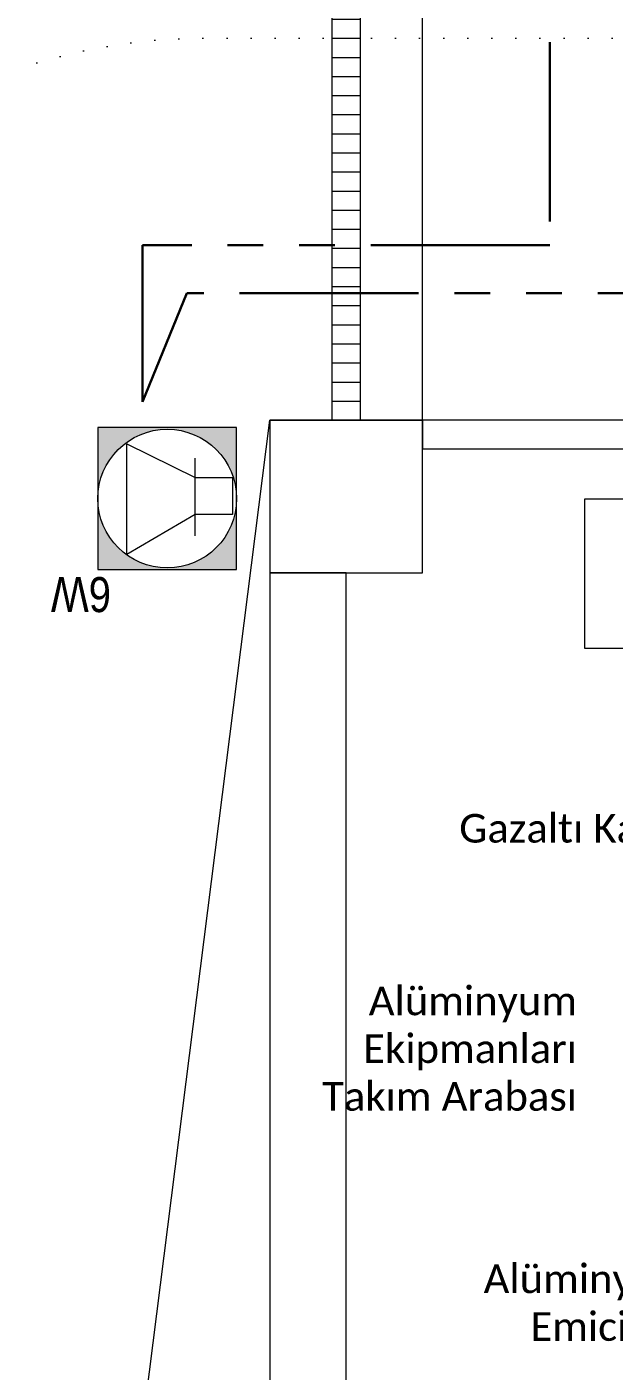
# Model space of a CAD drawing. Header units: metres. Extents: x -13545 to 152404, y -11890 to 28436.
# Drawn here: x 733 to 1040, y 3582 to 4286 of the extents above; entities that cross this region are included whole.
import ezdxf

# ---------------------------------------------------------------- set-up
doc = ezdxf.new("R2010")
doc.units = ezdxf.units.M
doc.header["$LTSCALE"] = 100
doc.header["$MEASUREMENT"] = 0
doc.linetypes.add('DOT2', pattern=[0.125, 0, -0.125])
doc.linetypes.add('PHANTOM2', pattern=[1.25, 0.625, -0.125, 0.125, -0.125, 0.125, -0.125])
doc.layers.get('0').update_dxf_attribs({"color": 9, "lineweight": 9})
for name, color, linetype, lineweight in [('00', 9, 'Continuous', 9), ('01', 9, 'Continuous', 9), ('06D', 9, 'Continuous', 9), ('E-6W ACİL ANONS İÇİN HOPARLÖR (SIVAÜSTÜ) (YANGINA DAYANIKLI)', 7, 'Continuous', 30), ('E-KABLO', 7, 'Continuous', 30), ('Seslendirme', 7, 'Continuous', 9)]:
    doc.layers.add(name, color=color, linetype=linetype, lineweight=lineweight)
doc.styles.add('MuuM_TEXT-STANDART', font='ARIALN.TTF')

# ---------------------------------------------------------------- blocks, each defined once
blk = doc.blocks.new('ep20n')
at = {"layer": 'Seslendirme'}
h = blk.add_hatch(color=3, dxfattribs=at)
h.paths.add_polyline_path([(59.41, -30.41), (59.41, 0, -1), (0, 0), (0, -30.41)])
h.paths.add_polyline_path([(0, 30.41), (0, 0, -1), (59.41, 0), (59.41, 30.41)])
at = {"layer": 'Seslendirme', "color": 3}
for p, q in [((59.41, 30.41), (0, 30.41)), ((0, 30.41), (0, -30.41)), ((59.41, -30.41), (59.41, 30.41)), ((17.77, 6.89), (47.04, 23.98)), ((47.04, 23.98, 943.8), (47.04, -23.46, 943.8)), ((17.77, 15.98), (17.77, -17.32)), ((1.75, -9.06), (1.75, 6.89)), ((1.75, 6.89), (17.77, 6.89)), ((17.77, -9.06), (1.75, -9.06)), ((47.04, -23.46), (17.77, -9.06)), ((0, -30.41), (59.41, -30.41))]:
    blk.add_line(p, q, dxfattribs=at)
blk.add_circle((29.71, 0), 29.71, dxfattribs=at)
at = {"color": 3, "insert": (53.76, 48.62), "char_height": 15, "attachment_point": 1, "style": 'MuuM_TEXT-STANDART'}
blk.add_mtext_dynamic_manual_height_columns('6W', width=52.4138, gutter_width=150, heights=[0], dxfattribs=at)
blk = doc.blocks.new('p-kolon_80x80')
blk.add_lwpolyline([(-40, -40), (40, -40), (40, 40), (-40, 40)], close=True)
blk = doc.blocks.new('2.bod.sitatik')
at = {"layer": '01'}
blk.add_lwpolyline([(860, -6150), (900, -6150), (900, -6150), (900, -6150), (900, -5400), (1170, -5400), (1170, -5950), (1170, -5950), (1170, -5950), (1210, -5950), (1210, -5350), (900, -5350), (900, -4630), (860, -4630)], close=True, dxfattribs=at)
blk.add_blockref('p-kolon_80x80', (900, -4590), dxfattribs=at)
blk = doc.blocks.new('p-mekanik_sacatec')
for points in [[(-136.17, 74.04), (-137.78, 74.46), (-142.79, 62.13), (-141.18, 61.71)], [(-95.56, 38.97), (-93.84, 38), (-86.11, 51.78), (-87.83, 52.75)], [(-95.56, 38.97), (-93.84, 38), (-86.11, 51.78), (-87.83, 52.75)]]:
    blk.add_hatch(color=256).paths.add_polyline_path(points)
for p, q in [((-150.48, 62.68), (-158.16, 78.77)), ((-149.64, 62.93), (-147.86, 79.52)), ((-147.86, 79.52), (-76.66, 47.27)), ((-146.91, 62.19), (-143.33, 77.53)), ((-201.11, 15.17), (-162.36, 76.07)), ((-151.44, 62.3), (-165.5, 71.16)), ((-144.53, 62.62), (-141.31, 76.42)), ((-155.72, 58.55), (-168.16, 67)), ((-188.8, 5.87), (-153.71, 61.03)), ((-143.16, 62.34), (-84.06, 32.91)), ((-97.29, 39.93), (-89.67, 53.5)), ((-95.56, 38.96), (-87.83, 52.74)), ((-93.84, 37.99), (-86.11, 51.77)), ((-92.12, 37.03), (-84.39, 50.81)), ((-216.04, 5.03), (-200.79, 15.38)), ((-200.79, 15.38), (-188.8, 5.87)), ((-199.56, 17.61), (-187.57, 7.82)), ((-197.19, 21.02), (-185.32, 11.34)), ((-192.98, -13.22), (-216.04, 5.03)), ((-188.8, 5.87), (-192.98, -13.22))]:
    blk.add_line(p, q)
for points in [[(0, 78.45), (-98.34, 78.45)], [(-98.34, 78.45), (-98.34, 57.09)], [(0, 0), (0, 78.45)], [(-98.34, 40.02), (-98.34, 0)], [(-98.34, 0), (0, 0)]]:
    blk.add_lwpolyline(points)
blk.add_circle((-78.69, 39.23), 8.3)
for centre, radius, start, end in [((-152.02, 64.82), 15.28, 74.21002, 132.58178), ((-147.25, 53.2), 10.02, 65.89851, 163.08934)]:
    blk.add_arc(centre, radius, start, end)
blk = doc.blocks.new('p-ızgara')
at = {"layer": '06D'}
h = blk.add_hatch(dxfattribs=at)
h.set_pattern_fill('_USER', color=252, scale=10, angle=180, style=0, pattern_type=0)
h.set_pattern_definition([(180, (-7e-12, -8630), (-1e-15, -10), [])])
h.paths.add_polyline_path([(892.5, -3830), (892.5, -4550), (907.5, -4550), (907.5, -3830)])
blk.add_lwpolyline([(892.5, -3830), (892.5, -4550), (907.5, -4550), (907.5, -3830)], close=True, dxfattribs=at)
blk = doc.blocks.new('2.bod.Mimari')
at = {"layer": '00'}
blk.add_lwpolyline([(1455, -4550), (940, -4550), (940, -4565), (1455, -4565)], dxfattribs=at)
at = {"layer": '06D'}
blk.add_lwpolyline([(657.5, -6150), (860, -4550), (860, -4550), (940, -4550), (940, -3830), (860, -3830, 0.323914), (40, -4550), (241.23, -6150)], format="xyb", dxfattribs=at)
at = {"layer": '06D', "linetype": 'DOT2'}
for points in [[(375, -5889.88), (375, -4630, -0.369385), (825, -4150), (8420, -4150)], [(525, -5909.88), (525, -4650, -0.414214), (825, -4350), (8520, -4350)]]:
    blk.add_lwpolyline(points, format="xyb", dxfattribs=at)
at = {"xscale": -1}
blk.add_blockref('p-mekanik_sacatec', (1024.91, -4669.59), dxfattribs=at)
at = {"layer": '06D'}
blk.add_blockref('p-ızgara', (0, 0), dxfattribs=at)
at = {"char_height": 15, "width": 676.0027, "attachment_point": 3, "style": 'MuuM_TEXT-STANDART'}
for s, insert in [('{\\fCalibri|b0|i0|c162|p34;Çok Yönlü\\PGazalt\\fCalibri|b0|i0|c238|p34;ı\\fCalibri|b0|i0|c162|p34; Kaynak Cihaz\\fCalibri|b0|i0|c238|p34;ı}', (1158.61, -4731.19)), ('{\\fCalibri|b0|i0|c162|p34;Alüminyum\\PEkipmanları\\PTak\\fCalibri|b0|i0|c238|p34;ı\\fCalibri|b0|i0|c162|p34;m Arabas\\fCalibri|b0|i0|c238|p34;ı}', (1020.8, -4846.59)), ('\\A1;{\\fCalibri|b1|i0|c162|p34;Karcher\\fCalibri|b0|i0|c162|p34; \\PAlüminyum Toz\\PEmici Santral }', (1119.17, -4967.11))]:
    blk.add_mtext(s, dxfattribs=dict(at, insert=insert))

msp = doc.modelspace()

# ---------------------------------------------------------------- linework, layer by layer
at = {"layer": 'E-KABLO', "color": 5, "linetype": 'PHANTOM2', "ltscale": 1.5}
for p, q in [((1006.58, 5590.39), (1006.58, 4171.58)), ((793.42, 4089.61), (793.42, 4171.58)), ((1006.58, 4171.58), (793.42, 4171.58)), ((793.42, 4089.61), (816.62, 4146.58)), ((2250.39, 4146.58), (816.62, 4146.58))]:
    msp.add_line(p, q, dxfattribs=at)

# ---------------------------------------------------------------- block references
for name in ['2.bod.sitatik', '2.bod.Mimari']:
    msp.add_blockref(name, (0, 8630))
at = {"layer": 'E-6W ACİL ANONS İÇİN HOPARLÖR (SIVAÜSTÜ) (YANGINA DAYANIKLI)', "xscale": 1.222211883244323, "yscale": 1.222211883244323, "zscale": 1.222211883244323, "rotation": 180}
msp.add_blockref('ep20n', (842.6, 4038.96), dxfattribs=at)

doc.saveas('drawing.dxf')
